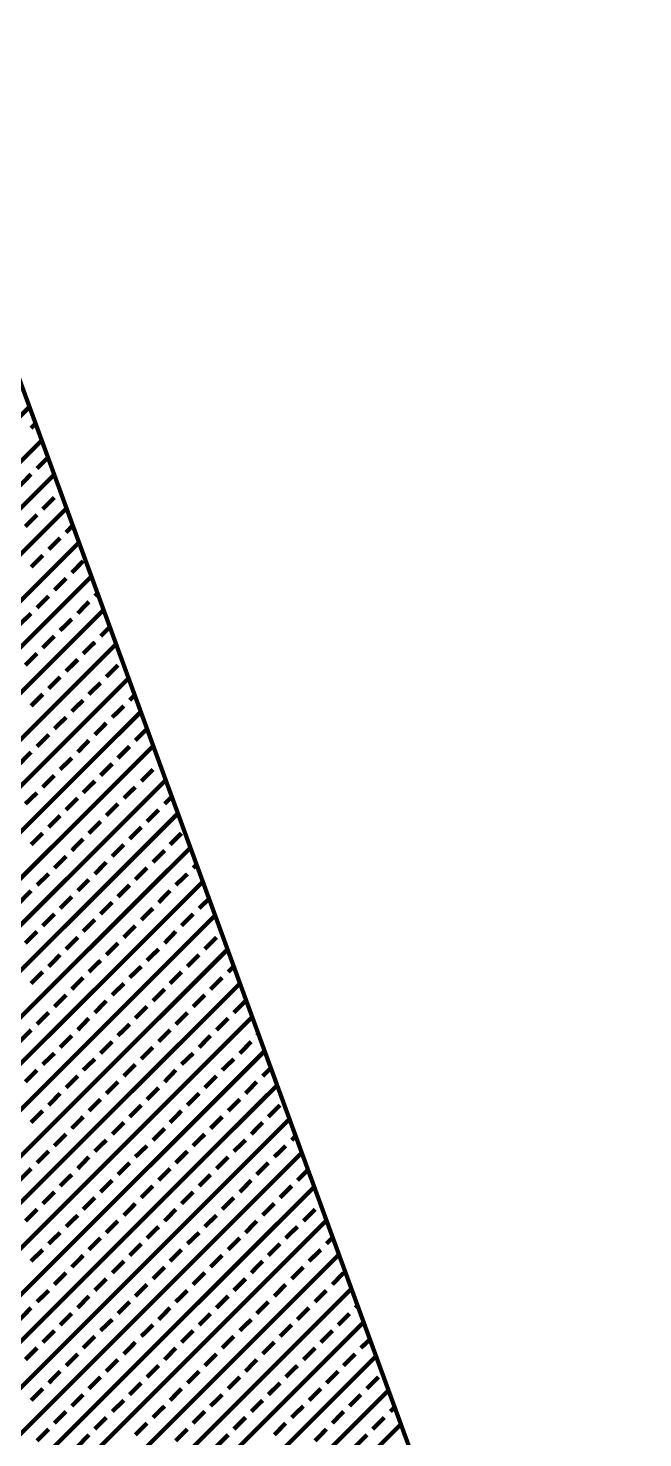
# Model space of a CAD drawing. Extents: x 2 to 176, y -19 to 159.
# Drawn here: x 114.97 to 115.518, y 119.993 to 121.251 of the extents above; entities that cross this region are included whole.
import ezdxf

# ---------------------------------------------------------------- set-up
doc = ezdxf.new("R2010")
doc.units = 0
doc.layers.add('BG_SILKSCREEN_TOP', color=7, linetype='CONTINUOUS')

msp = doc.modelspace()

# ---------------------------------------------------------------- linework, layer by layer
at = {"layer": 'BG_SILKSCREEN_TOP', "const_width": 0.00381}
for points in [[(115.516406, 119.419116), (114.848894, 121.248678)], [(114.220752, 120.16232), (114.971576, 120.91289)], [(114.972846, 120.89384), (114.97691, 120.897904)], [(114.23269, 120.13311), (114.982244, 120.882664)], [(114.97818, 120.857772), (114.987832, 120.867424)], [(114.244628, 120.103392), (114.99342, 120.852184)], [(114.962686, 120.842278), (114.972846, 120.852692)], [(114.98326, 120.82145), (114.993674, 120.831864)], [(114.25682, 120.074182), (115.004342, 120.822212)], [(114.967766, 120.805956), (114.97818, 120.81637)], [(115.004088, 120.800622), (115.00993, 120.806972)], [(114.268758, 120.044972), (115.015518, 120.791732)], [(114.988594, 120.785636), (114.998754, 120.795796)], [(114.972846, 120.769888), (114.98326, 120.780302)], [(115.009168, 120.764808), (115.019328, 120.775222)], [(114.280442, 120.015254), (115.026694, 120.761506)], [(114.993674, 120.749314), (115.004088, 120.759728)], [(114.97818, 120.733566), (114.988594, 120.74398)], [(115.014502, 120.728486), (115.024408, 120.7389)], [(115.029742, 120.74398), (115.032282, 120.746266)], [(114.29238, 119.986044), (115.037362, 120.731534)], [(114.962686, 120.71858), (114.972846, 120.728486)], [(114.998754, 120.713246), (115.009168, 120.723406)], [(115.034822, 120.708166), (115.04295, 120.716294)], [(114.304318, 119.956834), (115.048538, 120.701054)], [(114.98326, 120.697752), (114.993674, 120.708166)], [(115.019328, 120.692672), (115.029742, 120.702832)], [(114.967766, 120.682258), (114.97818, 120.692672)], [(115.004088, 120.676924), (115.014502, 120.687338)], [(115.039902, 120.671844), (115.050316, 120.682258)], [(114.316002, 119.92737), (115.059714, 120.670574)], [(114.988594, 120.66143), (114.998754, 120.671844)], [(115.024408, 120.65635), (115.034822, 120.66651)], [(114.972846, 120.645936), (114.98326, 120.65635)], [(115.009168, 120.64111), (115.019328, 120.651016)], [(115.06073, 120.651016), (115.065302, 120.655588)], [(114.32794, 119.897906), (115.070636, 120.640602)], [(114.993674, 120.625616), (115.004088, 120.635776)], [(115.045236, 120.635776), (115.05565, 120.645936)], [(115.029742, 120.620282), (115.039902, 120.630696)], [(115.06581, 120.615202), (115.076224, 120.625616)], [(114.340132, 119.868696), (115.081812, 120.610376)], [(114.97818, 120.609868), (114.988594, 120.620282)], [(115.014502, 120.604788), (115.024408, 120.615202)], [(114.962686, 120.594374), (114.972846, 120.604788)], [(114.998754, 120.589294), (115.009168, 120.599454)], [(115.050316, 120.599454), (115.06073, 120.609868)], [(115.034822, 120.58396), (115.045236, 120.594374)], [(115.071144, 120.57888), (115.081558, 120.589294)], [(115.086638, 120.594374), (115.0874, 120.595136)], [(114.35207, 119.839232), (115.092988, 120.579896)], [(114.98326, 120.573546), (114.993674, 120.58396)], [(115.019328, 120.568466), (115.029742, 120.57888)], [(115.05565, 120.56364), (115.06581, 120.573546)], [(114.967766, 120.55856), (114.97818, 120.568466)], [(115.004088, 120.553226), (115.014502, 120.56364)], [(115.091972, 120.55856), (115.098068, 120.564656)], [(114.363754, 119.809768), (115.103656, 120.549924)], [(114.988594, 120.537732), (114.998754, 120.548146)], [(115.039902, 120.548146), (115.050316, 120.55856)], [(115.076224, 120.542812), (115.086638, 120.553226)], [(115.024408, 120.532398), (115.034822, 120.542812)], [(115.06073, 120.527318), (115.071144, 120.537732)], [(114.972846, 120.522238), (114.98326, 120.532398)], [(115.009168, 120.516904), (115.019328, 120.527318)], [(115.045236, 120.511824), (115.05565, 120.522238)], [(115.096798, 120.522238), (115.106958, 120.532398)], [(114.375692, 119.780304), (115.114832, 120.519444)], [(114.993674, 120.50141), (115.004088, 120.511824)], [(115.081558, 120.50649), (115.091972, 120.516904)], [(115.029742, 120.496076), (115.039902, 120.50649)], [(115.06581, 120.490996), (115.076224, 120.50141)], [(115.117372, 120.50141), (115.12042, 120.504458)], [(114.38763, 119.751094), (115.126008, 120.489218)], [(114.97818, 120.48617), (114.988594, 120.496076)], [(115.014502, 120.48109), (115.024408, 120.490996)], [(115.050316, 120.475756), (115.06073, 120.48617)], [(115.101878, 120.48617), (115.112292, 120.496076)], [(114.962686, 120.470676), (114.972846, 120.48109)], [(114.998754, 120.465342), (115.009168, 120.475756)], [(115.086638, 120.470676), (115.096798, 120.48109)], [(115.122706, 120.465342), (115.131596, 120.473978)], [(114.399314, 119.721376), (115.137184, 120.459246)], [(114.98326, 120.449848), (114.993674, 120.460262)], [(115.034822, 120.460262), (115.045236, 120.470676)], [(115.071144, 120.455182), (115.081558, 120.465342)], [(115.106958, 120.449848), (115.117372, 120.460262)], [(115.019328, 120.444768), (115.029742, 120.455182)], [(115.05565, 120.439434), (115.06581, 120.449848)], [(114.967766, 120.434354), (114.97818, 120.444768)], [(115.004088, 120.42902), (115.014502, 120.439434)], [(115.039902, 120.42394), (115.050316, 120.434354)], [(115.091972, 120.434354), (115.101878, 120.444768)], [(115.127786, 120.42902), (115.1382, 120.439434)], [(114.41176, 119.692166), (115.148106, 120.428766)], [(114.988594, 120.413526), (114.998754, 120.42394)], [(115.076224, 120.41886), (115.086638, 120.42902)], [(115.112292, 120.413526), (115.122706, 120.42394)], [(115.024408, 120.4087), (115.034822, 120.41886)], [(115.06073, 120.40362), (115.071144, 120.413526)], [(115.148614, 120.4087), (115.15344, 120.413526)], [(114.423444, 119.662956), (115.159028, 120.398286)], [(114.972846, 120.398286), (114.98326, 120.4087)], [(115.009168, 120.393206), (115.019328, 120.40362)], [(115.045236, 120.388126), (115.05565, 120.398286)], [(115.096798, 120.398286), (115.106958, 120.4087)], [(115.132866, 120.393206), (115.14328, 120.40362)], [(114.993674, 120.377712), (115.004088, 120.388126)], [(115.081558, 120.382792), (115.091972, 120.393206)], [(115.117372, 120.377712), (115.127786, 120.388126)], [(114.97818, 120.361964), (114.988594, 120.372378)], [(115.029742, 120.372378), (115.039902, 120.382792)], [(115.06581, 120.367298), (115.076224, 120.377712)], [(115.101878, 120.361964), (115.112292, 120.372378)], [(115.153694, 120.372378), (115.164108, 120.382792)], [(114.435382, 119.633238), (115.16995, 120.368314)], [(115.014502, 120.356884), (115.024408, 120.367298)], [(115.050316, 120.351804), (115.06073, 120.361964)], [(115.1382, 120.356884), (115.148614, 120.367298)], [(114.962686, 120.34647), (114.972846, 120.356884)], [(114.998754, 120.34139), (115.009168, 120.351804)], [(115.034822, 120.336056), (115.045236, 120.34647)], [(115.086638, 120.34647), (115.096798, 120.356884)], [(115.122706, 120.34139), (115.132866, 120.351804)], [(115.159028, 120.336056), (115.169188, 120.34647)], [(115.174014, 120.351804), (115.175538, 120.353074)], [(114.44732, 119.604028), (115.181126, 120.338088)], [(114.98326, 120.32615), (114.993674, 120.336056)], [(115.071144, 120.330976), (115.081558, 120.34139)], [(115.106958, 120.32615), (115.117372, 120.336056)], [(114.967766, 120.310656), (114.97818, 120.32107)], [(115.019328, 120.32107), (115.029742, 120.330976)], [(115.05565, 120.315736), (115.06581, 120.32615)], [(115.091972, 120.310656), (115.101878, 120.32107)], [(115.14328, 120.32107), (115.153694, 120.330976)], [(115.179348, 120.315736), (115.186714, 120.322848)], [(115.004088, 120.305322), (115.014502, 120.315736)], [(115.039902, 120.300242), (115.050316, 120.310656)], [(115.127786, 120.305322), (115.1382, 120.315736)], [(115.164108, 120.300242), (115.174014, 120.310656)], [(114.459004, 119.574818), (115.192302, 120.307608)], [(114.988594, 120.289828), (114.998754, 120.300242)], [(115.076224, 120.294908), (115.086638, 120.305322)], [(115.112292, 120.289828), (115.122706, 120.300242)], [(114.972846, 120.274334), (114.98326, 120.284748)], [(115.024408, 120.284748), (115.034822, 120.294908)], [(115.06073, 120.279414), (115.071144, 120.289828)], [(115.096798, 120.274334), (115.106958, 120.284748)], [(115.148614, 120.284748), (115.159028, 120.294908)], [(115.184428, 120.279414), (115.194842, 120.289828)], [(114.470942, 119.5451), (115.203478, 120.277636)], [(115.009168, 120.269), (115.019328, 120.279414)], [(115.045236, 120.26392), (115.05565, 120.274334)], [(115.132866, 120.269), (115.14328, 120.279414)], [(115.169188, 120.26392), (115.179348, 120.274334)], [(114.993674, 120.253506), (115.004088, 120.26392)], [(115.029742, 120.24868), (115.039902, 120.258586)], [(115.081558, 120.258586), (115.091972, 120.269)], [(115.117372, 120.253506), (115.127786, 120.26392)], [(115.153694, 120.24868), (115.164108, 120.258586)], [(115.205256, 120.258586), (115.208812, 120.262396)], [(114.48288, 119.51589), (115.214146, 120.247156)], [(114.97818, 120.238266), (114.988594, 120.24868)], [(115.06581, 120.2436), (115.076224, 120.253506)], [(115.101878, 120.238266), (115.112292, 120.24868)], [(115.189762, 120.2436), (115.199922, 120.253506)], [(114.962686, 120.222772), (114.972846, 120.233186)], [(115.014502, 120.233186), (115.024408, 120.2436)], [(115.050316, 120.227852), (115.06073, 120.238266)], [(115.086638, 120.222772), (115.096798, 120.233186)], [(115.1382, 120.233186), (115.148614, 120.2436)], [(115.174014, 120.227852), (115.184428, 120.238266)], [(114.998754, 120.217692), (115.009168, 120.227852)], [(115.034822, 120.212358), (115.045236, 120.222772)], [(115.122706, 120.217692), (115.132866, 120.227852)], [(115.159028, 120.212358), (115.169188, 120.222772)], [(115.210336, 120.222772), (115.219734, 120.231916)], [(114.495072, 119.48668), (115.225322, 120.21693)], [(114.98326, 120.201944), (114.993674, 120.212358)], [(115.071144, 120.207278), (115.081558, 120.217692)], [(115.106958, 120.201944), (115.117372, 120.212358)], [(115.194842, 120.207278), (115.205256, 120.217692)], [(114.967766, 120.18645), (114.97818, 120.196864)], [(115.019328, 120.196864), (115.029742, 120.207278)], [(115.05565, 120.19153), (115.06581, 120.201944)], [(115.091972, 120.18645), (115.101878, 120.196864)], [(115.14328, 120.196864), (115.153694, 120.207278)], [(115.179348, 120.19153), (115.189762, 120.201944)], [(115.21567, 120.18645), (115.226084, 120.196864)], [(114.506756, 119.456962), (115.236244, 120.186958)], [(115.004088, 120.18137), (115.014502, 120.19153)], [(115.039902, 120.176036), (115.050316, 120.18645)], [(115.127786, 120.18137), (115.1382, 120.19153)], [(115.164108, 120.176036), (115.174014, 120.18645)], [(114.988594, 120.16613), (114.998754, 120.176036)], [(115.024408, 120.160796), (115.034822, 120.17121)], [(115.076224, 120.17121), (115.086638, 120.18137)], [(115.112292, 120.16613), (115.122706, 120.176036)], [(115.148614, 120.160796), (115.159028, 120.17121)], [(115.199922, 120.17121), (115.210336, 120.18137)], [(115.236244, 120.16613), (115.241832, 120.171718)], [(114.972846, 120.150636), (114.98326, 120.160796)], [(115.06073, 120.155716), (115.071144, 120.16613)], [(115.096798, 120.150636), (115.106958, 120.160796)], [(115.184428, 120.155716), (115.194842, 120.16613)], [(115.22075, 120.150636), (115.231164, 120.160796)], [(114.518694, 119.427752), (115.24742, 120.156478)], [(115.009168, 120.145302), (115.019328, 120.155716)], [(115.045236, 120.140222), (115.05565, 120.150636)], [(115.081558, 120.134888), (115.091972, 120.145302)], [(115.132866, 120.145302), (115.14328, 120.155716)], [(115.169188, 120.140222), (115.179348, 120.150636)], [(115.205256, 120.134888), (115.21567, 120.145302)], [(114.993674, 120.129808), (115.004088, 120.140222)], [(115.029742, 120.124474), (115.039902, 120.134888)], [(115.117372, 120.129808), (115.127786, 120.140222)], [(115.153694, 120.124474), (115.164108, 120.134888)], [(115.241578, 120.129808), (115.251484, 120.140222)], [(114.530632, 119.398542), (115.258596, 120.125998)], [(114.97818, 120.114314), (114.988594, 120.124474)], [(115.06581, 120.119394), (115.076224, 120.129808)], [(115.101878, 120.114314), (115.112292, 120.124474)], [(115.189762, 120.119394), (115.199922, 120.129808)], [(115.226084, 120.114314), (115.236244, 120.124474)], [(114.962686, 120.098566), (114.972846, 120.10898)], [(115.014502, 120.10898), (115.024408, 120.119394)], [(115.050316, 120.1039), (115.06073, 120.114314)], [(115.086638, 120.098566), (115.096798, 120.10898)], [(115.1382, 120.10898), (115.148614, 120.119394)], [(115.174014, 120.1039), (115.184428, 120.114314)], [(115.210336, 120.098566), (115.22075, 120.10898)], [(115.261898, 120.10898), (115.264184, 120.111266)], [(114.542316, 119.369078), (115.269264, 120.096026)], [(114.998754, 120.09374), (115.009168, 120.1039)], [(115.034822, 120.08866), (115.045236, 120.098566)], [(115.122706, 120.09374), (115.132866, 120.1039)], [(115.159028, 120.08866), (115.169188, 120.098566)], [(115.246658, 120.09374), (115.256818, 120.1039)], [(114.98326, 120.078246), (114.993674, 120.08866)], [(115.019328, 120.073166), (115.029742, 120.08358)], [(115.071144, 120.08358), (115.081558, 120.09374)], [(115.106958, 120.078246), (115.117372, 120.08866)], [(115.14328, 120.073166), (115.153694, 120.08358)], [(115.194842, 120.08358), (115.205256, 120.09374)], [(115.231164, 120.078246), (115.241578, 120.08866)], [(114.967766, 120.062752), (114.97818, 120.073166)], [(115.05565, 120.067832), (115.06581, 120.078246)], [(115.091972, 120.062752), (115.101878, 120.073166)], [(115.179348, 120.067832), (115.189762, 120.078246)], [(115.21567, 120.062752), (115.226084, 120.073166)], [(115.266978, 120.073166), (115.274852, 120.080786)], [(114.554254, 119.339614), (115.28044, 120.0658)], [(115.004088, 120.057418), (115.014502, 120.067832)], [(115.039902, 120.052338), (115.050316, 120.062752)], [(115.076224, 120.047258), (115.086638, 120.057418)], [(115.127786, 120.057418), (115.1382, 120.067832)], [(115.164108, 120.052338), (115.174014, 120.062752)], [(115.199922, 120.047258), (115.210336, 120.057418)], [(115.251484, 120.057418), (115.261898, 120.067832)], [(114.988594, 120.041924), (114.998754, 120.052338)], [(115.024408, 120.036844), (115.034822, 120.047258)], [(115.112292, 120.041924), (115.122706, 120.052338)], [(115.148614, 120.036844), (115.159028, 120.047258)], [(115.236244, 120.041924), (115.246658, 120.052338)], [(115.272312, 120.036844), (115.282726, 120.047258)], [(114.566446, 119.31015), (115.291616, 120.03532)], [(114.972846, 120.02643), (114.98326, 120.036844)], [(115.06073, 120.03151), (115.071144, 120.041924)], [(115.096798, 120.02643), (115.106958, 120.036844)], [(115.184428, 120.03151), (115.194842, 120.041924)], [(115.22075, 120.02643), (115.231164, 120.036844)], [(115.009168, 120.02135), (115.019328, 120.03151)], [(115.045236, 120.016524), (115.05565, 120.02643)], [(115.081558, 120.01119), (115.091972, 120.02135)], [(115.132866, 120.02135), (115.14328, 120.03151)], [(115.169188, 120.016524), (115.179348, 120.02643)], [(115.205256, 120.01119), (115.21567, 120.02135)], [(115.256818, 120.02135), (115.266978, 120.03151)], [(115.29314, 120.016524), (115.297204, 120.020588)], [(114.993674, 120.00611), (115.004088, 120.016524)], [(115.029742, 120.000776), (115.039902, 120.01119)], [(115.117372, 120.00611), (115.127786, 120.016524)], [(115.153694, 120.000776), (115.164108, 120.01119)], [(115.241578, 120.00611), (115.251484, 120.016524)], [(115.277392, 120.000776), (115.287806, 120.01119)], [(114.578384, 119.28094), (115.302792, 120.005348)], [(114.97818, 119.990362), (114.988594, 120.000776)], [(115.014502, 119.985282), (115.024408, 119.995696)], [(115.06581, 119.995696), (115.076224, 120.00611)], [(115.101878, 119.990362), (115.112292, 120.000776)], [(115.1382, 119.985282), (115.148614, 119.995696)], [(115.189762, 119.995696), (115.199922, 120.00611)], [(115.226084, 119.990362), (115.236244, 120.000776)], [(115.261898, 119.985282), (115.272312, 119.995696)]]:
    msp.add_lwpolyline(points, dxfattribs=at)

doc.saveas('drawing.dxf')
